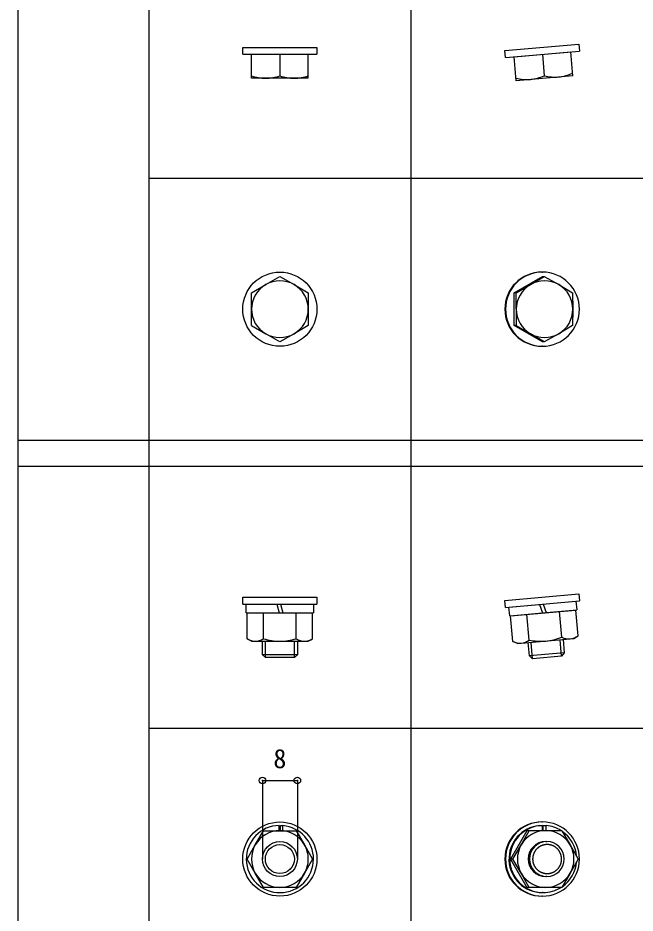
# Model space of a CAD drawing. Units: millimetres, scale not verified. Extents: x -585 to 585, y -390 to 417.
# Drawn here: x -585 to -443.6, y 5.6 to 210.7 of the extents above; entities that cross this region are included whole.
import ezdxf
from ezdxf.enums import TextEntityAlignment as Align

# ---------------------------------------------------------------- set-up
doc = ezdxf.new("R2010")
doc.units = ezdxf.units.MM
doc.header["$LTSCALE"] = 3
doc.header["$PDMODE"] = 32
doc.header["$PDSIZE"] = 1.5
for name, color, linetype in [('0-0_0', 3, 'Continuous'), ('0-F', 7, 'Continuous'), ('F-0', 4, 'Continuous')]:
    doc.layers.add(name, color=color, linetype=linetype)
doc.styles.add('ＭＳ ゴシック', font='')
doc.styles.get('ＭＳ ゴシック').set_extended_font_data('MS Gothic')

msp = doc.modelspace()

# ---------------------------------------------------------------- linework, layer by layer
at = {"layer": '0-0_0'}
for p, q in [((-533.5, 204), (-516.5, 204)), ((-533.5, 202.4), (-533.5, 204)), ((-516.5, 204), (-516.5, 202.4)), ((-473.468, 203.259), (-456.532, 204.741)), ((-473.328, 201.665), (-473.468, 203.259)), ((-473.328, 201.665), (-456.393, 203.147)), ((-456.532, 204.741), (-456.393, 203.147)), ((-533.5, 202.4), (-516.5, 202.4)), ((-531.5, 196.9), (-531.5, 202.4)), ((-531.5, 202.4), (-518.5, 202.4)), ((-525, 202.4), (-525, 197.481)), ((-518.5, 196.9), (-518.5, 202.4)), ((-471.336, 201.84), (-458.385, 202.973)), ((-470.856, 196.361), (-471.336, 201.84)), ((-464.861, 202.406), (-464.432, 197.506)), ((-457.906, 197.494), (-458.385, 202.973)), ((-457.906, 197.494), (-470.856, 196.361)), ((-518.5, 196.9), (-531.5, 196.9)), ((-465, 152.5), (-464.86, 152.5)), ((-528.25, 149.63), (-525, 151.506)), ((-471.336, 147.753), (-464.86, 151.506)), ((-467.62, 149.63), (-464.432, 151.506)), ((-464.86, 151.506), (-464.432, 151.506)), ((-464.432, 151.506), (-461.144, 149.63)), ((-531.5, 147.753), (-528.25, 149.63)), ((-531.5, 140.247), (-531.5, 147.753)), ((-518.5, 147.753), (-518.5, 140.247)), ((-470.908, 147.753), (-471.336, 147.753)), ((-471.336, 140.247), (-471.336, 147.753)), ((-470.908, 147.753), (-467.62, 149.63)), ((-470.856, 144), (-470.908, 147.753)), ((-461.144, 149.63), (-457.956, 147.753)), ((-457.956, 147.753), (-457.906, 144)), ((-470.856, 144), (-470.908, 140.247)), ((-457.906, 144), (-457.956, 140.247)), ((-531.5, 140.247), (-528.25, 138.371)), ((-518.5, 140.247), (-521.75, 138.371)), ((-464.86, 136.494), (-471.336, 140.247)), ((-470.908, 140.247), (-471.336, 140.247)), ((-470.908, 140.247), (-467.62, 138.371)), ((-457.956, 140.247), (-461.144, 138.371)), ((-525, 136.494), (-528.25, 138.371)), ((-521.75, 138.371), (-525, 136.494)), ((-464.432, 136.494), (-467.62, 138.371)), ((-461.144, 138.371), (-464.432, 136.494)), ((-464.86, 135.5), (-465, 135.5)), ((-464.432, 136.494), (-464.86, 136.494)), ((-533.5, 78), (-516.5, 78)), ((-533.5, 76.4), (-533.5, 78)), ((-516.5, 78), (-516.5, 76.4)), ((-473.468, 77.259), (-456.532, 78.741)), ((-456.532, 78.741), (-456.393, 77.147)), ((-533.5, 76.4), (-516.5, 76.4)), ((-532.7, 74.4), (-532.7, 76.4)), ((-532.7, 76.4), (-517.3, 76.4)), ((-525.682, 76.4), (-525.146, 74.4)), ((-524.854, 76.4), (-524.318, 74.4)), ((-517.3, 76.4), (-517.3, 74.4)), ((-473.328, 75.665), (-473.468, 77.259)), ((-473.328, 75.665), (-456.393, 77.147)), ((-472.531, 75.735), (-457.19, 77.077)), ((-465.54, 76.347), (-464.831, 74.401)), ((-464.715, 76.419), (-464.006, 74.473)), ((-457.19, 77.077), (-457.016, 75.085)), ((-532.7, 74.4), (-524.318, 74.4)), ((-532.506, 68.48), (-532.506, 74.4)), ((-532.506, 74.4), (-517.494, 74.4)), ((-528.753, 68.481), (-528.753, 74.4)), ((-524.318, 74.4), (-517.3, 74.4)), ((-521.247, 68.481), (-521.247, 74.4)), ((-517.494, 68.48), (-517.494, 74.4)), ((-472.357, 73.743), (-472.531, 75.735)), ((-472.357, 73.743), (-464.007, 74.473)), ((-472.163, 73.76), (-457.209, 75.068)), ((-467.909, 68.19), (-468.425, 74.087)), ((-464.006, 74.473), (-457.016, 75.085)), ((-460.432, 68.844), (-460.948, 74.741)), ((-456.693, 69.17), (-457.209, 75.068)), ((-471.647, 67.862), (-472.163, 73.76)), ((-531.5, 67.9), (-532.506, 68.48)), ((-531.5, 67.9), (-518.5, 67.9)), ((-529, 64.826), (-529, 67.9)), ((-528.323, 64.15), (-528.323, 67.9)), ((-521.676, 64.15), (-521.676, 67.9)), ((-521, 67.9), (-521, 64.826)), ((-518.5, 67.9), (-517.494, 68.48)), ((-470.595, 67.372), (-471.647, 67.862)), ((-470.595, 67.372), (-457.644, 68.505)), ((-460.482, 64.492), (-460.808, 68.228)), ((-460.135, 68.287), (-459.867, 65.225)), ((-457.644, 68.505), (-456.693, 69.17)), ((-467.837, 64.528), (-468.105, 67.59)), ((-467.103, 63.913), (-467.43, 67.649)), ((-528.323, 64.15), (-529, 64.826)), ((-521, 64.826), (-529, 64.826)), ((-521.676, 64.15), (-528.323, 64.15)), ((-521, 64.826), (-521.676, 64.15)), ((-459.867, 65.225), (-467.837, 64.528)), ((-467.103, 63.913), (-467.837, 64.528)), ((-460.482, 64.492), (-467.103, 63.913)), ((-459.867, 65.225), (-460.482, 64.492)), ((-525.146, 24.5), (-525.146, 25.699)), ((-524.854, 25.699), (-524.318, 25.67)), ((-524.854, 24.5), (-524.854, 25.699)), ((-524.318, 24.5), (-524.318, 25.67)), ((-465.54, 25.67), (-464.832, 25.699)), ((-465, 26.5), (-464.86, 26.5)), ((-464.832, 24.5), (-464.832, 25.699)), ((-464.715, 25.699), (-464.007, 25.67)), ((-464.715, 24.5), (-464.715, 25.699)), ((-464.007, 24.5), (-464.007, 25.67)), ((-528.753, 24.5), (-521.247, 24.5)), ((-460.432, 24.5), (-468.425, 24.5)), ((-464.12, 22), (-463.852, 22)), ((-471.648, 18), (-472.164, 18)), ((-463.852, 14), (-464.12, 14)), ((-521.247, 11.5), (-528.753, 11.5)), ((-460.432, 11.5), (-468.425, 11.5)), ((-464.687, 10.3), (-464.86, 10.3)), ((-464.86, 9.5), (-465, 9.5))]:
    msp.add_line(p, q, dxfattribs=at)
for points in [[(-525, 151.506), (-521.75, 149.63), (-518.5, 147.753)], [(-532.506, 18), (-530.63, 21.248), (-528.753, 24.5)], [(-521.247, 24.5), (-519.369, 21.247), (-517.494, 18)], [(-468.425, 24.5), (-472.164, 18), (-468.425, 11.5)], [(-471.648, 18), (-469.729, 21.248), (-467.909, 24.5)], [(-460.432, 24.5), (-458.511, 21.247), (-456.693, 18)], [(-464.858, 21.147), (-464.936, 21.12), (-465.012, 21.09), (-465.088, 21.059), (-465.164, 21.026), (-465.239, 20.99), (-465.314, 20.953), (-465.388, 20.913), (-465.461, 20.871), (-465.533, 20.828), (-465.605, 20.782), (-465.676, 20.734), (-465.744, 20.685), (-465.813, 20.634), (-465.88, 20.581), (-465.946, 20.526), (-466.01, 20.469), (-466.073, 20.41), (-466.134, 20.35), (-466.194, 20.289), (-466.252, 20.226), (-466.308, 20.161), (-466.364, 20.095), (-466.416, 20.028), (-466.468, 19.959), (-466.517, 19.89), (-466.564, 19.819), (-466.61, 19.747), (-466.653, 19.674), (-466.695, 19.601), (-466.734, 19.526), (-466.772, 19.452), (-466.807, 19.376), (-466.84, 19.3), (-466.872, 19.224), (-466.9, 19.146), (-466.928, 19.07), (-466.953, 18.992), (-466.976, 18.915), (-466.997, 18.838)], [(-461.911, 20.734), (-461.981, 20.782), (-462.053, 20.828), (-462.125, 20.871), (-462.199, 20.913), (-462.272, 20.953), (-462.347, 20.99), (-462.422, 21.026), (-462.498, 21.059), (-462.574, 21.09), (-462.651, 21.12), (-462.728, 21.147), (-462.805, 21.172), (-462.882, 21.195), (-462.96, 21.217), (-463.036, 21.236), (-463.114, 21.253), (-463.191, 21.268), (-463.268, 21.282), (-463.344, 21.293), (-463.42, 21.302), (-463.496, 21.31), (-463.571, 21.316), (-463.645, 21.321), (-463.72, 21.323), (-463.793, 21.324), (-463.867, 21.323), (-463.94, 21.321), (-464.016, 21.316), (-464.091, 21.31), (-464.166, 21.302), (-464.242, 21.293), (-464.319, 21.282), (-464.396, 21.268), (-464.472, 21.253), (-464.55, 21.236), (-464.627, 21.217), (-464.704, 21.195), (-464.781, 21.172), (-464.858, 21.147)], [(-460.482, 18), (-460.483, 18.074), (-460.485, 18.149), (-460.49, 18.223), (-460.496, 18.299), (-460.504, 18.375), (-460.513, 18.451), (-460.524, 18.528), (-460.537, 18.605), (-460.552, 18.682), (-460.57, 18.76), (-460.589, 18.838), (-460.61, 18.915), (-460.633, 18.992), (-460.658, 19.07), (-460.685, 19.146), (-460.715, 19.224), (-460.746, 19.3), (-460.78, 19.376), (-460.815, 19.452), (-460.852, 19.526), (-460.892, 19.601), (-460.933, 19.674), (-460.976, 19.747), (-461.022, 19.819), (-461.069, 19.89), (-461.119, 19.959), (-461.17, 20.028), (-461.223, 20.095), (-461.277, 20.161), (-461.334, 20.226), (-461.392, 20.289), (-461.452, 20.35), (-461.513, 20.41), (-461.576, 20.469), (-461.64, 20.526), (-461.706, 20.581), (-461.773, 20.634), (-461.841, 20.685), (-461.911, 20.734)], [(-466.997, 18.838), (-467.016, 18.76), (-467.033, 18.682), (-467.048, 18.605), (-467.062, 18.528), (-467.073, 18.451), (-467.083, 18.375), (-467.091, 18.299), (-467.096, 18.223), (-467.1, 18.149), (-467.103, 18.074), (-467.104, 18), (-467.103, 17.926), (-467.1, 17.852), (-467.096, 17.777), (-467.091, 17.702), (-467.083, 17.626), (-467.073, 17.55), (-467.062, 17.473), (-467.048, 17.395), (-467.033, 17.318), (-467.016, 17.241), (-466.997, 17.163), (-466.976, 17.086), (-466.953, 17.008), (-466.928, 16.931), (-466.9, 16.854), (-466.872, 16.777), (-466.84, 16.701), (-466.807, 16.624), (-466.772, 16.549), (-466.734, 16.474), (-466.695, 16.399), (-466.653, 16.326), (-466.61, 16.254), (-466.564, 16.182), (-466.517, 16.111), (-466.468, 16.042), (-466.416, 15.973), (-466.364, 15.906)], [(-528.753, 11.5), (-530.63, 14.753), (-532.506, 18)], [(-517.494, 18), (-519.369, 14.753), (-521.247, 11.5)], [(-467.909, 11.5), (-469.729, 14.753), (-471.648, 18)], [(-460.933, 16.326), (-460.892, 16.399), (-460.852, 16.474), (-460.815, 16.549), (-460.78, 16.624), (-460.746, 16.701), (-460.715, 16.777), (-460.685, 16.854), (-460.658, 16.931), (-460.633, 17.008), (-460.61, 17.086), (-460.589, 17.163), (-460.57, 17.241), (-460.552, 17.318), (-460.537, 17.395), (-460.524, 17.473), (-460.513, 17.55), (-460.504, 17.626), (-460.496, 17.702), (-460.49, 17.777), (-460.485, 17.852), (-460.483, 17.926), (-460.482, 18)], [(-456.693, 18), (-458.511, 14.753), (-460.432, 11.5)], [(-466.364, 15.906), (-466.308, 15.839), (-466.252, 15.775), (-466.194, 15.712), (-466.134, 15.65), (-466.073, 15.59), (-466.01, 15.532), (-465.946, 15.475), (-465.88, 15.42), (-465.813, 15.367), (-465.744, 15.315), (-465.676, 15.266), (-465.605, 15.218), (-465.533, 15.173), (-465.461, 15.13), (-465.388, 15.088), (-465.314, 15.048), (-465.239, 15.01), (-465.164, 14.975), (-465.088, 14.942), (-465.012, 14.91), (-464.936, 14.881), (-464.858, 14.854), (-464.781, 14.828), (-464.704, 14.805), (-464.627, 14.784), (-464.55, 14.765), (-464.472, 14.747), (-464.396, 14.732), (-464.319, 14.719), (-464.242, 14.707), (-464.166, 14.698), (-464.091, 14.69), (-464.016, 14.684), (-463.94, 14.68), (-463.867, 14.678), (-463.793, 14.677), (-463.72, 14.678), (-463.645, 14.68), (-463.571, 14.684)], [(-463.571, 14.684), (-463.496, 14.69), (-463.42, 14.698), (-463.344, 14.707), (-463.268, 14.719), (-463.191, 14.732), (-463.114, 14.747), (-463.036, 14.765), (-462.96, 14.784), (-462.882, 14.805), (-462.805, 14.828), (-462.728, 14.854), (-462.651, 14.881), (-462.574, 14.91), (-462.498, 14.942), (-462.422, 14.975), (-462.347, 15.01), (-462.272, 15.048), (-462.199, 15.088), (-462.125, 15.13), (-462.053, 15.173), (-461.981, 15.218), (-461.911, 15.266), (-461.841, 15.315), (-461.773, 15.367), (-461.706, 15.42), (-461.64, 15.475), (-461.576, 15.532), (-461.513, 15.59), (-461.452, 15.65), (-461.392, 15.712), (-461.334, 15.775), (-461.277, 15.839), (-461.223, 15.906), (-461.17, 15.973), (-461.119, 16.042), (-461.069, 16.111), (-461.022, 16.182), (-460.976, 16.254), (-460.933, 16.326)]]:
    msp.add_lwpolyline(points, dxfattribs=at)
for centre, radius in [((-525, 144), 8.5), ((-525, 18), 8.5), ((-525, 18), 4), ((-525, 18), 3.323)]:
    msp.add_circle(centre, radius, dxfattribs=at)
for centre, radius, start, end in [((-528.11, 207.073), 10.174, 250.534, 269.207), ((-528.39, 207.076), 10.177, 270.791, 289.463), ((-521.609, 207.076), 10.177, 250.537, 269.209), ((-521.89, 207.073), 10.174, 270.793, 289.466), ((-468.366, 206.79), 10.174, 255.534, 274.207), ((-468.646, 206.769), 10.177, 275.791, 294.463), ((-461.89, 207.36), 10.177, 255.537, 274.209), ((-462.17, 207.332), 10.174, 275.793, 294.466), ((-464.968, 144), 8.5, 90.218, 269.782), ((-464.828, 144), 8.5, 90.218, 269.782), ((-464.893, 144), 8.5, 270.218, 89.782), ((-525, 144.001), 6.5, 59.996, 120.004), ((-464.381, 144.046), 6.454, 59.886, 120.113), ((-525, 144), 6.5, 120.004, 180), ((-525, 144), 6.5, 0, 59.996), ((-464.352, 144.005), 6.505, 120.153, 180.039), ((-464.411, 144.005), 6.505, 359.96, 59.847), ((-525, 144), 6.5, 180, 239.996), ((-525, 144), 6.5, 300.004, 0), ((-464.352, 143.996), 6.505, 179.961, 239.847), ((-464.411, 143.996), 6.505, 300.153, 0.039), ((-525, 144), 6.5, 239.996, 300.004), ((-464.381, 143.954), 6.454, 239.886, 300.113), ((-530.497, 71.65), 3.754, 237.642, 267.958), ((-530.758, 71.64), 3.742, 271.965, 302.409), ((-524.85, 81.281), 13.382, 253.045, 269.359), ((-525.15, 81.279), 13.381, 270.641, 286.956), ((-519.241, 71.64), 3.743, 237.59, 268.039), ((-519.502, 71.645), 3.748, 272.025, 302.383), ((-469.922, 71.195), 3.754, 242.642, 272.958), ((-470.182, 71.162), 3.742, 276.965, 307.409), ((-465.137, 81.281), 13.382, 258.045, 274.359), ((-465.435, 81.254), 13.381, 275.641, 291.956), ((-458.708, 72.166), 3.743, 242.59, 273.039), ((-458.969, 72.148), 3.748, 277.025, 307.383), ((-525, 18), 7.7, 91.088, 0), ((-525, 18), 7.7, 0, 84.918), ((-464.968, 18), 8.5, 90.218, 269.782), ((-464.828, 18), 8.5, 90.218, 269.782), ((-464.83, 18.002), 7.702, 95.29, 269.773), ((-464.657, 18.001), 7.7, 91.304, 269.78), ((-464.877, 18.017), 8.484, 359.891, 89.891), ((-464.688, 18.05), 7.651, 57.474, 84.893), ((-524.998, 17.998), 6.502, 90.013, 150.009), ((-525.002, 17.998), 6.503, 29.986, 89.984), ((-464.114, 18.027), 6.474, 90.054, 150.158), ((-464.126, 18.026), 6.474, 29.837, 89.944), ((-464.722, 18.006), 7.706, 4.688, 55.315), ((-525, 18), 6.499, 150.021, 209.98), ((-524.995, 18.002), 6.495, 359.99, 29.983), ((-464.074, 18), 6.521, 150.13, 209.87), ((-464.104, 18), 4, 90.218, 269.782), ((-463.837, 18), 4, 90.218, 269.782), ((-463.86, 18.008), 3.993, 359.891, 89.891), ((-464.16, 18.002), 6.514, 359.985, 29.88), ((-524.995, 17.999), 6.495, 330.017, 0.01), ((-464.877, 17.984), 8.484, 270.109, 0.109), ((-463.86, 17.993), 3.993, 270.109, 0.109), ((-464.722, 17.994), 7.706, 304.685, 355.314), ((-464.16, 17.998), 6.514, 330.12, 0.015), ((-524.998, 18.003), 6.502, 209.991, 269.986), ((-525.002, 18.003), 6.503, 270.015, 330.014), ((-464.114, 17.974), 6.474, 209.842, 269.945), ((-464.126, 17.974), 6.474, 270.055, 330.163), ((-464.861, 17.971), 4.071, 282.73, 282.819), ((-464.688, 17.95), 7.649, 270.007, 302.532)]:
    msp.add_arc(centre, radius, start, end, dxfattribs=at)
at = {"layer": '0-F'}
for p, q in [((-529, 36), (-521, 36)), ((-529, 36), (-529, 18)), ((-521, 36), (-521, 18))]:
    msp.add_line(p, q, dxfattribs=at)
for p in [(-529, 36), (-521, 36)]:
    msp.add_point(p, dxfattribs=at)
at = {"layer": 'F-0', "color": 6}
for p, q in [((-585, 390), (-585, -390)), ((-555, 390), (-555, -390))]:
    msp.add_line(p, q, dxfattribs=at)
at = {"layer": 'F-0'}
for p, q in [((-495, 390), (-495, -390)), ((-555, 174), (585, 174)), ((-585, 114), (585, 114)), ((-585, 108), (585, 108)), ((-555, 48), (585, 48))]:
    msp.add_line(p, q, dxfattribs=at)

# ---------------------------------------------------------------- texts
at = {"layer": '0-F', "style": 'ＭＳ ゴシック'}
msp.add_text('8', height=4.399, dxfattribs=at).set_placement((-526.5, 37.5), align=Align.BOTTOM_LEFT)

doc.saveas('drawing.dxf')
